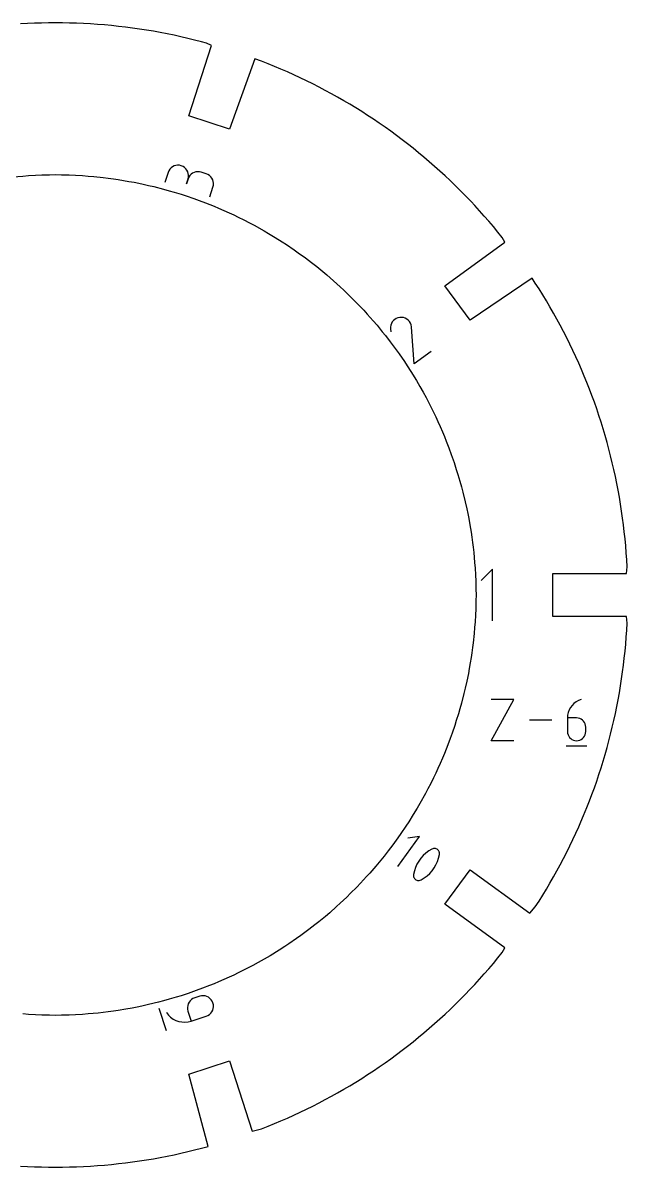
# Model space of a CAD drawing. Header units: metres. Extents: x 0 to 18, y 0 to 24.
# Drawn here: x 2.498 to 5.004, y 5.369 to 10.116 of the extents above; entities that cross this region are included whole.
import ezdxf

# ---------------------------------------------------------------- set-up
doc = ezdxf.new("R2010")
doc.units = ezdxf.units.M

msp = doc.modelspace()

# ---------------------------------------------------------------- linework, layer by layer
at = {"layer": 'annotation', "color": 1}
for p, q in [((3.099833, 9.495779), (3.086383, 9.454383)), ((3.102921, 9.503007), (3.099833, 9.495779)), ((3.107123, 9.509387), (3.102921, 9.503007)), ((3.112283, 9.51484), (3.107123, 9.509387)), ((3.118246, 9.51929), (3.112283, 9.51484)), ((3.124855, 9.522657), (3.118246, 9.51929)), ((3.131953, 9.524864), (3.124855, 9.522657)), ((3.139384, 9.525833), (3.131953, 9.524864)), ((3.146993, 9.525485), (3.139384, 9.525833)), ((3.154622, 9.523743), (3.146993, 9.525485)), ((3.161852, 9.520657), (3.154622, 9.523743)), ((3.154622, 9.523743), (3.154622, 9.523743)), ((3.168239, 9.516458), (3.161852, 9.520657)), ((3.173702, 9.511299), (3.168239, 9.516458)), ((3.178162, 9.505337), (3.173702, 9.511299)), ((3.181539, 9.498725), (3.178162, 9.505337)), ((3.183753, 9.491619), (3.181539, 9.498725)), ((3.207647, 9.495756), (3.201038, 9.492389)), ((3.214745, 9.497964), (3.207647, 9.495756)), ((3.222177, 9.498932), (3.214745, 9.497964)), ((3.229785, 9.498585), (3.222177, 9.498932)), ((3.237414, 9.496843), (3.229785, 9.498585)), ((3.258141, 9.490108), (3.237414, 9.496843)), ((3.237414, 9.496843), (3.237414, 9.496843)), ((3.182626, 9.468878), (3.175891, 9.448151)), ((3.175891, 9.448151), (3.182626, 9.468878)), ((3.182626, 9.468878), (3.184376, 9.47654)), ((3.185713, 9.476106), (3.182626, 9.468878)), ((3.182626, 9.468878), (3.182626, 9.468878)), ((3.184726, 9.484172), (3.183753, 9.491619)), ((3.184376, 9.47654), (3.184726, 9.484172)), ((3.189915, 9.482486), (3.185713, 9.476106)), ((3.195076, 9.48794), (3.189915, 9.482486)), ((3.201038, 9.492389), (3.195076, 9.48794)), ((3.26534, 9.487032), (3.258141, 9.490108)), ((3.271701, 9.482841), (3.26534, 9.487032)), ((3.277144, 9.477689), (3.271701, 9.482841)), ((3.281589, 9.471731), (3.277144, 9.477689)), ((3.284956, 9.465123), (3.281589, 9.471731)), ((3.287163, 9.458019), (3.284956, 9.465123)), ((3.288131, 9.450574), (3.287163, 9.458019)), ((3.28778, 9.442943), (3.288131, 9.450574)), ((3.272578, 9.393884), (3.286028, 9.43528)), ((3.286028, 9.43528), (3.28778, 9.442943)), ((3.286028, 9.43528), (3.286028, 9.43528)), ((4.03421, 8.881191), (4.02953, 8.875409)), ((4.039814, 8.886116), (4.03421, 8.881191)), ((4.046235, 8.890051), (4.039814, 8.886116)), ((4.053364, 8.892863), (4.046235, 8.890051)), ((4.061091, 8.894421), (4.053364, 8.892863)), ((4.068953, 8.894507), (4.061091, 8.894421)), ((4.061091, 8.894421), (4.061091, 8.894421)), ((4.0765, 8.893238), (4.068953, 8.894507)), ((4.083595, 8.890722), (4.0765, 8.893238)), ((4.090102, 8.887068), (4.083595, 8.890722)), ((4.095883, 8.882381), (4.090102, 8.887068)), ((4.1008, 8.876771), (4.095883, 8.882381)), ((4.023384, 8.861803), (4.022134, 8.854243)), ((4.022134, 8.854243), (4.022245, 8.846355)), ((4.022245, 8.846355), (4.02407, 8.834097)), ((4.025886, 8.868902), (4.023384, 8.861803)), ((4.02953, 8.875409), (4.025886, 8.868902)), ((4.104719, 8.870343), (4.1008, 8.876771)), ((4.1075, 8.863206), (4.104719, 8.870343)), ((4.109008, 8.855467), (4.1075, 8.863206)), ((4.109034, 8.855293), (4.109008, 8.855467)), ((4.109008, 8.855467), (4.109008, 8.855467)), ((4.109055, 8.855125), (4.109034, 8.855293)), ((4.109071, 8.854963), (4.109055, 8.855125)), ((4.109083, 8.854806), (4.109071, 8.854963)), ((4.109091, 8.854652), (4.109083, 8.854806)), ((4.109083, 8.854044), (4.109091, 8.854197)), ((4.120148, 8.701647), (4.109083, 8.854044)), ((4.109083, 8.854044), (4.109083, 8.854044)), ((4.109095, 8.8545), (4.109091, 8.854652)), ((4.109091, 8.854197), (4.109095, 8.854348)), ((4.109095, 8.854348), (4.109095, 8.8545)), ((4.190737, 8.752933), (4.120148, 8.701647)), ((4.445763, 7.850062), (4.397979, 7.802264)), ((4.445763, 7.63512), (4.445763, 7.850062)), ((4.439708, 7.137841), (4.534611, 7.30876)), ((4.534611, 7.30876), (4.439708, 7.30876)), ((4.763513, 7.26581), (4.75955, 7.2553)), ((4.768884, 7.275591), (4.763513, 7.26581)), ((4.77556, 7.284507), (4.768884, 7.275591)), ((4.783439, 7.292419), (4.77556, 7.284507)), ((4.792419, 7.299191), (4.783439, 7.292419)), ((4.802396, 7.304684), (4.792419, 7.299191)), ((4.813269, 7.30876), (4.802396, 7.304684)), ((4.813269, 7.30876), (4.813269, 7.30876)), ((4.692178, 7.223301), (4.598722, 7.223301)), ((4.757097, 7.2442), (4.756257, 7.232647)), ((4.756257, 7.232647), (4.756257, 7.175838)), ((4.794211, 7.232647), (4.756257, 7.232647)), ((4.75955, 7.2553), (4.757097, 7.2442)), ((4.801038, 7.232038), (4.794211, 7.232647)), ((4.807461, 7.230281), (4.801038, 7.232038)), ((4.813374, 7.227482), (4.807461, 7.230281)), ((4.818671, 7.223748), (4.813374, 7.227482)), ((4.823244, 7.219184), (4.818671, 7.223748)), ((4.826987, 7.213895), (4.823244, 7.219184)), ((4.756257, 7.175838), (4.756257, 7.175838)), ((4.756257, 7.175838), (4.756869, 7.169011)), ((4.756869, 7.169011), (4.758636, 7.162583)), ((4.829793, 7.207989), (4.826987, 7.213895)), ((4.831555, 7.201571), (4.829793, 7.207989)), ((4.829793, 7.162583), (4.831555, 7.169011)), ((4.832166, 7.194746), (4.831555, 7.201571)), ((4.831555, 7.169011), (4.832166, 7.175838)), ((4.832166, 7.175838), (4.832166, 7.194746)), ((4.832166, 7.194746), (4.832166, 7.194746)), ((4.534611, 7.137841), (4.439708, 7.137841)), ((4.758636, 7.162583), (4.761447, 7.156664)), ((4.761447, 7.156664), (4.765196, 7.151361)), ((4.765196, 7.151361), (4.769774, 7.14678)), ((4.769774, 7.14678), (4.775072, 7.143031)), ((4.775072, 7.143031), (4.780983, 7.140219)), ((4.780983, 7.140219), (4.787399, 7.138453)), ((4.787399, 7.138453), (4.794211, 7.137841)), ((4.794211, 7.137841), (4.801038, 7.138453)), ((4.794211, 7.137841), (4.794211, 7.137841)), ((4.801038, 7.138453), (4.807461, 7.140219)), ((4.807461, 7.140219), (4.813374, 7.143031)), ((4.813374, 7.143031), (4.818671, 7.14678)), ((4.818671, 7.14678), (4.823244, 7.151361)), ((4.823244, 7.151361), (4.826987, 7.156664)), ((4.826987, 7.156664), (4.829793, 7.162583)), ((4.751503, 7.116476), (4.836963, 7.116476)), ((4.052209, 6.616303), (4.142721, 6.740883)), ((4.142721, 6.740883), (4.094898, 6.733301)), ((4.148488, 6.650566), (4.139784, 6.638586)), ((4.15835, 6.661629), (4.148488, 6.650566)), ((4.169303, 6.671684), (4.15835, 6.661629)), ((4.181281, 6.680638), (4.169303, 6.671684)), ((4.194215, 6.688398), (4.181281, 6.680638)), ((4.197767, 6.689904), (4.194215, 6.688398)), ((4.194215, 6.688398), (4.194215, 6.688398)), ((4.201427, 6.690727), (4.197767, 6.689904)), ((4.205113, 6.690893), (4.201427, 6.690727)), ((4.208743, 6.690428), (4.205113, 6.690893)), ((4.212236, 6.689359), (4.208743, 6.690428)), ((4.215507, 6.687711), (4.212236, 6.689359)), ((4.218475, 6.685511), (4.215507, 6.687711)), ((4.217183, 6.636847), (4.221993, 6.651035)), ((4.221058, 6.682784), (4.218475, 6.685511)), ((4.223173, 6.679558), (4.221058, 6.682784)), ((4.221993, 6.651035), (4.22537, 6.665775)), ((4.223864, 6.67816), (4.223173, 6.679558)), ((4.223173, 6.679558), (4.223173, 6.679558)), ((4.224446, 6.676706), (4.223864, 6.67816)), ((4.224918, 6.675208), (4.224446, 6.676706)), ((4.225279, 6.673673), (4.224918, 6.675208)), ((4.225528, 6.672111), (4.225279, 6.673673)), ((4.22537, 6.665775), (4.225585, 6.667354)), ((4.22537, 6.665775), (4.22537, 6.665775)), ((4.225662, 6.670531), (4.225528, 6.672111)), ((4.225585, 6.667354), (4.225682, 6.668942)), ((4.225682, 6.668942), (4.225662, 6.670531)), ((4.126118, 6.612245), (4.12129, 6.598067)), ((4.132305, 6.625781), (4.126118, 6.612245)), ((4.139784, 6.638586), (4.132305, 6.625781)), ((4.194832, 6.598515), (4.203536, 6.610495)), ((4.203536, 6.610495), (4.211009, 6.623303)), ((4.211009, 6.623303), (4.217183, 6.636847)), ((4.117673, 6.581767), (4.117574, 6.580188)), ((4.117574, 6.580188), (4.117593, 6.57861)), ((4.117593, 6.57861), (4.117728, 6.577038)), ((4.117888, 6.583342), (4.117673, 6.581767)), ((4.117728, 6.577038), (4.117978, 6.575479)), ((4.12129, 6.598067), (4.117888, 6.583342)), ((4.117888, 6.583342), (4.117888, 6.583342)), ((4.117978, 6.575479), (4.118344, 6.573937)), ((4.118344, 6.573937), (4.118824, 6.572417)), ((4.118824, 6.572417), (4.119419, 6.570926)), ((4.119419, 6.570926), (4.120127, 6.569469)), ((4.120127, 6.569469), (4.120127, 6.569469)), ((4.120127, 6.569469), (4.122236, 6.566283)), ((4.122236, 6.566283), (4.124815, 6.563588)), ((4.124815, 6.563588), (4.12778, 6.56141)), ((4.12778, 6.56141), (4.131049, 6.559777)), ((4.131049, 6.559777), (4.134539, 6.558715)), ((4.134539, 6.558715), (4.138166, 6.558252)), ((4.138166, 6.558252), (4.141848, 6.558414)), ((4.141848, 6.558414), (4.145501, 6.559227)), ((4.145501, 6.559227), (4.149042, 6.560719)), ((4.149042, 6.560719), (4.162002, 6.568465)), ((4.149042, 6.560719), (4.149042, 6.560719)), ((4.162002, 6.568465), (4.173998, 6.577408)), ((4.173998, 6.577408), (4.184964, 6.587455)), ((4.184964, 6.587455), (4.194832, 6.598515)), ((3.231128, 6.077834), (3.210401, 6.0711)), ((3.238792, 6.079586), (3.231128, 6.077834)), ((3.246429, 6.079937), (3.238792, 6.079586)), ((3.253883, 6.078969), (3.246429, 6.079937)), ((3.260998, 6.076761), (3.253883, 6.078969)), ((3.267618, 6.073392), (3.260998, 6.076761)), ((3.181286, 6.038951), (3.180314, 6.031508)), ((3.180314, 6.031508), (3.180662, 6.023885)), ((3.183498, 6.046059), (3.181286, 6.038951)), ((3.186871, 6.052675), (3.183498, 6.046059)), ((3.191327, 6.058643), (3.186871, 6.052675)), ((3.196787, 6.063808), (3.191327, 6.058643)), ((3.203171, 6.068012), (3.196787, 6.063808)), ((3.210401, 6.0711), (3.203171, 6.068012)), ((3.210401, 6.0711), (3.210401, 6.0711)), ((3.273587, 6.068942), (3.267618, 6.073392)), ((3.27875, 6.063492), (3.273587, 6.068942)), ((3.282951, 6.05712), (3.27875, 6.063492)), ((3.286033, 6.049908), (3.282951, 6.05712)), ((3.287784, 6.042245), (3.286033, 6.049908)), ((3.286033, 6.049908), (3.286033, 6.049908)), ((3.287161, 6.027167), (3.288133, 6.034613)), ((3.288133, 6.034613), (3.287784, 6.042245)), ((3.061182, 6.028335), (3.091467, 5.935126)), ((3.092884, 6.010052), (3.092884, 6.010052)), ((3.092884, 6.010052), (3.101142, 5.999648)), ((3.101142, 5.999648), (3.110636, 5.990719)), ((3.110636, 5.990719), (3.121176, 5.98333)), ((3.121176, 5.98333), (3.132576, 5.977543)), ((3.180662, 6.023885), (3.182408, 6.016238)), ((3.182408, 6.016238), (3.195858, 5.974841)), ((3.195858, 5.974841), (3.258029, 5.995042)), ((3.258029, 5.995042), (3.26526, 5.998128)), ((3.258029, 5.995042), (3.258029, 5.995042)), ((3.26526, 5.998128), (3.271646, 6.002328)), ((3.271646, 6.002328), (3.277109, 6.007486)), ((3.277109, 6.007486), (3.281569, 6.013448)), ((3.281569, 6.013448), (3.284946, 6.02006)), ((3.284946, 6.02006), (3.287161, 6.027167)), ((3.132576, 5.977543), (3.144645, 5.973421)), ((3.144645, 5.973421), (3.157197, 5.971027)), ((3.157197, 5.971027), (3.170042, 5.970423)), ((3.170042, 5.970423), (3.182992, 5.971674)), ((3.182992, 5.971674), (3.195858, 5.974841))]:
    msp.add_line(p, q, dxfattribs=at)
at = {"layer": 'boundary', "color": 5}
for p, q in [((2.516528, 10.113371), (2.487439, 10.111762)), ((2.545625, 10.114629), (2.516528, 10.113371)), ((2.574745, 10.115516), (2.545625, 10.114629)), ((2.603871, 10.116053), (2.574745, 10.115516)), ((2.632995, 10.116233), (2.603871, 10.116053)), ((2.662122, 10.116053), (2.632995, 10.116233)), ((2.691248, 10.115516), (2.662122, 10.116053)), ((2.720356, 10.114629), (2.691248, 10.115516)), ((2.749461, 10.113371), (2.720356, 10.114629)), ((2.778552, 10.111762), (2.749461, 10.113371)), ((2.807614, 10.109795), (2.778552, 10.111762)), ((2.83664, 10.107482), (2.807614, 10.109795)), ((2.86565, 10.104798), (2.83664, 10.107482)), ((2.894623, 10.101763), (2.86565, 10.104798)), ((2.923551, 10.098388), (2.894623, 10.101763)), ((2.952444, 10.094634), (2.923551, 10.098388)), ((2.981277, 10.090537), (2.952444, 10.094634)), ((3.010073, 10.086094), (2.981277, 10.090537)), ((3.038801, 10.081293), (3.010073, 10.086094)), ((3.067469, 10.076128), (3.038801, 10.081293)), ((3.096069, 10.070623), (3.067469, 10.076128)), ((3.124602, 10.064771), (3.096069, 10.070623)), ((3.153056, 10.05856), (3.124602, 10.064771)), ((3.181443, 10.052003), (3.153056, 10.05856)), ((3.209748, 10.045092), (3.181443, 10.052003)), ((3.185685, 9.730789), (3.280253, 10.02184)), ((3.237953, 10.037845), (3.209748, 10.045092)), ((3.259954, 10.031909), (3.237953, 10.037845)), ((3.280253, 10.02184), (3.259954, 10.031909)), ((3.459919, 9.96753), (3.354498, 9.675938)), ((3.487257, 9.957174), (3.459919, 9.96753)), ((3.514367, 9.946534), (3.487257, 9.957174)), ((3.541343, 9.935556), (3.514367, 9.946534)), ((3.568188, 9.92423), (3.541343, 9.935556)), ((3.594891, 9.912595), (3.568188, 9.92423)), ((3.621456, 9.900629), (3.594891, 9.912595)), ((3.647858, 9.888337), (3.621456, 9.900629)), ((3.674117, 9.875718), (3.647858, 9.888337)), ((3.70021, 9.862785), (3.674117, 9.875718)), ((3.726153, 9.849529), (3.70021, 9.862785)), ((3.751919, 9.835957), (3.726153, 9.849529)), ((3.777533, 9.82206), (3.751919, 9.835957)), ((3.802954, 9.807865), (3.777533, 9.82206)), ((3.828212, 9.793346), (3.802954, 9.807865)), ((3.853291, 9.778525), (3.828212, 9.793346)), ((3.878181, 9.7634), (3.853291, 9.778525)), ((3.902883, 9.747973), (3.878181, 9.7634)), ((3.927402, 9.732229), (3.902883, 9.747973)), ((3.951723, 9.716198), (3.927402, 9.732229)), ((3.354498, 9.675938), (3.185685, 9.730789)), ((3.975835, 9.699872), (3.951723, 9.716198)), ((3.999761, 9.683239), (3.975835, 9.699872)), ((4.023475, 9.666323), (3.999761, 9.683239)), ((4.046978, 9.649114), (4.023475, 9.666323)), ((4.070254, 9.631624), (4.046978, 9.649114)), ((4.09333, 9.613844), (4.070254, 9.631624)), ((4.116192, 9.595781), (4.09333, 9.613844)), ((4.138812, 9.577441), (4.116192, 9.595781)), ((4.161216, 9.558824), (4.138812, 9.577441)), ((4.183393, 9.539928), (4.161216, 9.558824)), ((4.205336, 9.520767), (4.183393, 9.539928)), ((4.227036, 9.501346), (4.205336, 9.520767)), ((4.248493, 9.481645), (4.227036, 9.501346)), ((4.269714, 9.461696), (4.248493, 9.481645)), ((4.290694, 9.441474), (4.269714, 9.461696)), ((4.311409, 9.421004), (4.290694, 9.441474)), ((4.336294, 9.395706), (4.311409, 9.421004)), ((4.35649, 9.37465), (4.336294, 9.395706)), ((4.372052, 9.358086), (4.35649, 9.37465)), ((4.391753, 9.336629), (4.372052, 9.358086)), ((4.411173, 9.314929), (4.391753, 9.336629)), ((4.430335, 9.292985), (4.411173, 9.314929)), ((4.449231, 9.270809), (4.430335, 9.292985)), ((4.467848, 9.248405), (4.449231, 9.270809)), ((4.486188, 9.225785), (4.467848, 9.248405)), ((4.496335, 9.206085), (4.486188, 9.225785)), ((4.248277, 9.025861), (4.496335, 9.206085)), ((4.352609, 8.88226), (4.248277, 9.025861)), ((4.609326, 9.057188), (4.352609, 8.88226)), ((4.622634, 9.036993), (4.609326, 9.057188)), ((4.638369, 9.012479), (4.622634, 9.036993)), ((4.653806, 8.987775), (4.638369, 9.012479)), ((4.668932, 8.962882), (4.653806, 8.987775)), ((4.683751, 8.937804), (4.668932, 8.962882)), ((4.698271, 8.912547), (4.683751, 8.937804)), ((4.712467, 8.887126), (4.698271, 8.912547)), ((4.726364, 8.861512), (4.712467, 8.887126)), ((4.739934, 8.835746), (4.726364, 8.861512)), ((4.753193, 8.809805), (4.739934, 8.835746)), ((4.766124, 8.78371), (4.753193, 8.809805)), ((4.778744, 8.757451), (4.766124, 8.78371)), ((4.791036, 8.731049), (4.778744, 8.757451)), ((4.803, 8.704484), (4.791036, 8.731049)), ((4.814639, 8.677781), (4.803, 8.704484)), ((4.82595, 8.650938), (4.814639, 8.677781)), ((4.836943, 8.62396), (4.82595, 8.650938)), ((4.847581, 8.59685), (4.836943, 8.62396)), ((4.857906, 8.569612), (4.847581, 8.59685)), ((4.867886, 8.54224), (4.857906, 8.569612)), ((4.877526, 8.514757), (4.867886, 8.54224)), ((4.886832, 8.487153), (4.877526, 8.514757)), ((4.895799, 8.459438), (4.886832, 8.487153)), ((4.904433, 8.431625), (4.895799, 8.459438)), ((4.912714, 8.403698), (4.904433, 8.431625)), ((4.92066, 8.375673), (4.912714, 8.403698)), ((4.928252, 8.347546), (4.92066, 8.375673)), ((4.935497, 8.319342), (4.928252, 8.347546)), ((4.942409, 8.291036), (4.935497, 8.319342)), ((4.948968, 8.262649), (4.942409, 8.291036)), ((4.955178, 8.234197), (4.948968, 8.262649)), ((4.961032, 8.205662), (4.955178, 8.234197)), ((4.966535, 8.177061), (4.961032, 8.205662)), ((4.9717, 8.148394), (4.966535, 8.177061)), ((4.976501, 8.119666), (4.9717, 8.148394)), ((4.980944, 8.090872), (4.976501, 8.119666)), ((4.985041, 8.062037), (4.980944, 8.090872)), ((4.988795, 8.033144), (4.985041, 8.062037)), ((4.99217, 8.004216), (4.988795, 8.033144)), ((4.995205, 7.975243), (4.99217, 8.004216)), ((4.997888, 7.946245), (4.995205, 7.975243)), ((5.0002, 7.917206), (4.997888, 7.946245)), ((5.002169, 7.888147), (5.0002, 7.917206)), ((5.003772, 7.859202), (5.002169, 7.888147)), ((5.000695, 7.831341), (5.003772, 7.859202)), ((4.69557, 7.653841), (4.69557, 7.831341)), ((4.69557, 7.831341), (5.000695, 7.831341)), ((5.000694, 7.653841), (4.69557, 7.653841)), ((5.003772, 7.626122), (5.000694, 7.653841)), ((5.0002, 7.567973), (5.002169, 7.597032)), ((5.002169, 7.597032), (5.003772, 7.626122)), ((4.997888, 7.538934), (5.0002, 7.567973)), ((4.99217, 7.480963), (4.995205, 7.509923)), ((4.995205, 7.509923), (4.997888, 7.538934)), ((4.988795, 7.452034), (4.99217, 7.480963)), ((4.980944, 7.394296), (4.985041, 7.423138)), ((4.985041, 7.423138), (4.988795, 7.452034)), ((4.9717, 7.336784), (4.976501, 7.365515)), ((4.976501, 7.365515), (4.980944, 7.394296)), ((4.966535, 7.308118), (4.9717, 7.336784)), ((4.955178, 7.250983), (4.961032, 7.279518)), ((4.961032, 7.279518), (4.966535, 7.308118)), ((4.942409, 7.194144), (4.948968, 7.222514)), ((4.948968, 7.222514), (4.955178, 7.250983)), ((4.935497, 7.165838), (4.942409, 7.194144)), ((4.92066, 7.109507), (4.928252, 7.137632)), ((4.928252, 7.137632), (4.935497, 7.165838)), ((4.904433, 7.053554), (4.912714, 7.081481)), ((4.912714, 7.081481), (4.92066, 7.109507)), ((4.895799, 7.025738), (4.904433, 7.053554)), ((4.877526, 6.97041), (4.886832, 6.998023)), ((4.886832, 6.998023), (4.895799, 7.025738)), ((4.857906, 6.915569), (4.867886, 6.942926)), ((4.867886, 6.942926), (4.877526, 6.97041)), ((4.836943, 6.861205), (4.847581, 6.888329)), ((4.847581, 6.888329), (4.857906, 6.915569)), ((4.823483, 6.828372), (4.836943, 6.861205)), ((4.803, 6.780683), (4.812089, 6.801555)), ((4.812089, 6.801555), (4.823483, 6.828372)), ((4.778744, 6.727725), (4.791036, 6.754131)), ((4.791036, 6.754131), (4.803, 6.780683)), ((4.753193, 6.675363), (4.766124, 6.70147)), ((4.766124, 6.70147), (4.778744, 6.727725)), ((4.726364, 6.623654), (4.739934, 6.649434)), ((4.739934, 6.649434), (4.753193, 6.675363)), ((4.24828, 6.459319), (4.352612, 6.602919)), ((4.352612, 6.602919), (4.600681, 6.422686)), ((4.712467, 6.598054), (4.726364, 6.623654)), ((4.683751, 6.547362), (4.698271, 6.572616)), ((4.698271, 6.572616), (4.712467, 6.598054)), ((4.653806, 6.497402), (4.668932, 6.522285)), ((4.668932, 6.522285), (4.683751, 6.547362)), ((4.496341, 6.279091), (4.24828, 6.459319)), ((4.622634, 6.448186), (4.638369, 6.472689)), ((4.638369, 6.472689), (4.653806, 6.497402)), ((4.600681, 6.422686), (4.622634, 6.448186)), ((4.486188, 6.259393), (4.496341, 6.279091)), ((4.449231, 6.214355), (4.467848, 6.236761)), ((4.467848, 6.236761), (4.486188, 6.259393)), ((4.411173, 6.170251), (4.430335, 6.192182)), ((4.430335, 6.192182), (4.449231, 6.214355)), ((4.352103, 6.105869), (4.372052, 6.12708)), ((4.372052, 6.12708), (4.391753, 6.14855)), ((4.391753, 6.14855), (4.411173, 6.170251)), ((4.311409, 6.064162), (4.33188, 6.084893)), ((4.33188, 6.084893), (4.352103, 6.105869)), ((4.269714, 6.02348), (4.290694, 6.043691)), ((4.290694, 6.043691), (4.311409, 6.064162)), ((4.205336, 5.964396), (4.227036, 5.983833)), ((4.227036, 5.983833), (4.248493, 6.003534)), ((4.248493, 6.003534), (4.269714, 6.02348)), ((4.161216, 5.926355), (4.183393, 5.945238)), ((4.183393, 5.945238), (4.205336, 5.964396)), ((4.09333, 5.871335), (4.116192, 5.889395)), ((4.116192, 5.889395), (4.138812, 5.907738)), ((4.138812, 5.907738), (4.161216, 5.926355)), ((4.046978, 5.836063), (4.070254, 5.853552)), ((4.070254, 5.853552), (4.09333, 5.871335)), ((3.185688, 5.754384), (3.354501, 5.809235)), ((3.354501, 5.809235), (3.449076, 5.518163)), ((3.975835, 5.785305), (3.999761, 5.801928)), ((3.999761, 5.801928), (4.023475, 5.818857)), ((4.023475, 5.818857), (4.046978, 5.836063)), ((3.26608, 5.454923), (3.185688, 5.754384)), ((3.902883, 5.737202), (3.927402, 5.752936)), ((3.927402, 5.752936), (3.951723, 5.76898)), ((3.951723, 5.76898), (3.975835, 5.785305)), ((3.828212, 5.691821), (3.853291, 5.706649)), ((3.853291, 5.706649), (3.878181, 5.721779)), ((3.878181, 5.721779), (3.902883, 5.737202)), ((3.751919, 5.649223), (3.777533, 5.663107)), ((3.777533, 5.663107), (3.802954, 5.677315)), ((3.802954, 5.677315), (3.828212, 5.691821)), ((3.647858, 5.596842), (3.674117, 5.609459)), ((3.674117, 5.609459), (3.70021, 5.622391)), ((3.70021, 5.622391), (3.726153, 5.635651)), ((3.726153, 5.635651), (3.751919, 5.649223)), ((3.541343, 5.549626), (3.568188, 5.560933)), ((3.568188, 5.560933), (3.594891, 5.572586)), ((3.594891, 5.572586), (3.621456, 5.58455)), ((3.621456, 5.58455), (3.647858, 5.596842)), ((3.449076, 5.518163), (3.487257, 5.527989)), ((3.487257, 5.527989), (3.514367, 5.538644)), ((3.514367, 5.538644), (3.541343, 5.549626)), ((3.067469, 5.409048), (3.096069, 5.414555)), ((3.096069, 5.414555), (3.124602, 5.420409)), ((3.124602, 5.420409), (3.153056, 5.426619)), ((3.153056, 5.426619), (3.181443, 5.433172)), ((3.181443, 5.433172), (3.209748, 5.440075)), ((3.209748, 5.440075), (3.237953, 5.447335)), ((3.237953, 5.447335), (3.26608, 5.454923)), ((2.487439, 5.373404), (2.516528, 5.371796)), ((2.516528, 5.371796), (2.545625, 5.37055)), ((2.545625, 5.37055), (2.574745, 5.369663)), ((2.574745, 5.369663), (2.603871, 5.369123)), ((2.603871, 5.369123), (2.632995, 5.368942)), ((2.632995, 5.368942), (2.662122, 5.369123)), ((2.662122, 5.369123), (2.691248, 5.369663)), ((2.691248, 5.369663), (2.720356, 5.37055)), ((2.720356, 5.37055), (2.749461, 5.371796)), ((2.749461, 5.371796), (2.778552, 5.373404)), ((2.778552, 5.373404), (2.807614, 5.375369)), ((2.807614, 5.375369), (2.83664, 5.377694)), ((2.83664, 5.377694), (2.86565, 5.380369)), ((2.86565, 5.380369), (2.894623, 5.3834)), ((2.894623, 5.3834), (2.923551, 5.386792)), ((2.923551, 5.386792), (2.952444, 5.390533)), ((2.952444, 5.390533), (2.981277, 5.39463)), ((2.981277, 5.39463), (3.010073, 5.399084)), ((3.010073, 5.399084), (3.038801, 5.403887)), ((3.038801, 5.403887), (3.067469, 5.409048))]:
    msp.add_line(p, q, dxfattribs=at)
at = {"layer": 'hole', "color": 5}
for p, q in [((2.456354, 9.477053), (2.497774, 9.480916)), ((2.497774, 9.480916), (2.521204, 9.482642)), ((2.521204, 9.482642), (2.549664, 9.484434)), ((2.549664, 9.484434), (2.575792, 9.48544)), ((2.575792, 9.48544), (2.608495, 9.486308)), ((2.608495, 9.486308), (2.633005, 9.486693)), ((2.633005, 9.486693), (2.657516, 9.486307)), ((2.657516, 9.486307), (2.690216, 9.485439)), ((2.690216, 9.485439), (2.716345, 9.484433)), ((2.716345, 9.484433), (2.744807, 9.482641)), ((2.744807, 9.482641), (2.768233, 9.480914)), ((2.768233, 9.480914), (2.792258, 9.478813)), ((2.792258, 9.478813), (2.831386, 9.474613)), ((2.831386, 9.474613), (2.851326, 9.472147)), ((2.851326, 9.472147), (2.873056, 9.469185)), ((2.873056, 9.469185), (2.892997, 9.466235)), ((2.892997, 9.466235), (2.914726, 9.462739)), ((2.914726, 9.462739), (2.937515, 9.458773)), ((2.937515, 9.458773), (2.958679, 9.454856)), ((2.958679, 9.454856), (2.990643, 9.448324)), ((2.990643, 9.448324), (3.018954, 9.442045)), ((3.018954, 9.442045), (3.041271, 9.436744)), ((3.041271, 9.436744), (3.081407, 9.426401)), ((3.081407, 9.426401), (3.104603, 9.419969)), ((3.104603, 9.419969), (3.125814, 9.413838)), ((3.125814, 9.413838), (3.154294, 9.405025)), ((3.154294, 9.405025), (3.174718, 9.398524)), ((3.174718, 9.398524), (3.206689, 9.387485)), ((3.206689, 9.387485), (3.228901, 9.379498)), ((3.228901, 9.379498), (3.254556, 9.369952)), ((3.254556, 9.369952), (3.290472, 9.355555)), ((3.290472, 9.355555), (3.309699, 9.347508)), ((3.309699, 9.347508), (3.331428, 9.338089)), ((3.331428, 9.338089), (3.352609, 9.328636)), ((3.352609, 9.328636), (3.372494, 9.319384)), ((3.372494, 9.319384), (3.390891, 9.31056)), ((3.390891, 9.31056), (3.414771, 9.298677)), ((3.414771, 9.298677), (3.437259, 9.287167)), ((3.437259, 9.287167), (3.456914, 9.276705)), ((3.456914, 9.276705), (3.498057, 9.253715)), ((3.498057, 9.253715), (3.517058, 9.242732)), ((3.517058, 9.242732), (3.544177, 9.22629)), ((3.544177, 9.22629), (3.573763, 9.207605)), ((3.573763, 9.207605), (3.59142, 9.196238)), ((3.59142, 9.196238), (3.62266, 9.174881)), ((3.62266, 9.174881), (3.640028, 9.162803)), ((3.640028, 9.162803), (3.669569, 9.141271)), ((3.669569, 9.141271), (3.694127, 9.122678)), ((3.694127, 9.122678), (3.716431, 9.105306)), ((3.716431, 9.105306), (3.741218, 9.085046)), ((3.741218, 9.085046), (3.758101, 9.071101)), ((3.758101, 9.071101), (3.786438, 9.046331)), ((3.786438, 9.046331), (3.81431, 9.021093)), ((3.81431, 9.021093), (3.829233, 9.007135)), ((3.829233, 9.007135), (3.844543, 8.992711)), ((3.844543, 8.992711), (3.870759, 8.966504)), ((3.870759, 8.966504), (3.886113, 8.951041)), ((3.886113, 8.951041), (3.911494, 8.92391)), ((3.911494, 8.92391), (3.925945, 8.908362)), ((3.925945, 8.908362), (3.950978, 8.879753)), ((3.950978, 8.879753), (3.966452, 8.861819)), ((3.966452, 8.861819), (3.988434, 8.83494)), ((3.988434, 8.83494), (4.001413, 8.818763)), ((4.001413, 8.818763), (4.021128, 8.793196)), ((4.021128, 8.793196), (4.045993, 8.759599)), ((4.045993, 8.759599), (4.058157, 8.742689)), ((4.058157, 8.742689), (4.079897, 8.710904)), ((4.079897, 8.710904), (4.091463, 8.693633)), ((4.091463, 8.693633), (4.106524, 8.670015)), ((4.106524, 8.670015), (4.129755, 8.632233)), ((4.129755, 8.632233), (4.144118, 8.607656)), ((4.144118, 8.607656), (4.157782, 8.583534)), ((4.157782, 8.583534), (4.169722, 8.56163)), ((4.169722, 8.56163), (4.180091, 8.542057)), ((4.180091, 8.542057), (4.200963, 8.500492)), ((4.200963, 8.500492), (4.209787, 8.482094)), ((4.209787, 8.482094), (4.219038, 8.462213)), ((4.219038, 8.462213), (4.228493, 8.441028)), ((4.228493, 8.441028), (4.237912, 8.419298)), ((4.237912, 8.419298), (4.24596, 8.400071)), ((4.24596, 8.400071), (4.253621, 8.381131)), ((4.253621, 8.381131), (4.264588, 8.352764)), ((4.264588, 8.352764), (4.27455, 8.325987)), ((4.27455, 8.325987), (4.286123, 8.292461)), ((4.286123, 8.292461), (4.295428, 8.263898)), ((4.295428, 8.263898), (4.302158, 8.242647)), ((4.302158, 8.242647), (4.310373, 8.214205)), ((4.310373, 8.214205), (4.316805, 8.191006)), ((4.316805, 8.191006), (4.322531, 8.169277)), ((4.322531, 8.169277), (4.33245, 8.128556)), ((4.33245, 8.128556), (4.338727, 8.100249)), ((4.338727, 8.100249), (4.342867, 8.080628)), ((4.342867, 8.080628), (4.346765, 8.060131)), ((4.346765, 8.060131), (4.351548, 8.034296)), ((4.351548, 8.034296), (4.356641, 8.002596)), ((4.356641, 8.002596), (4.359591, 7.982655)), ((4.359591, 7.982655), (4.362553, 7.960926)), ((4.362553, 7.960926), (4.365019, 7.940985)), ((4.365019, 7.940985), (4.367456, 7.919255)), ((4.367456, 7.919255), (4.37132, 7.877839)), ((4.37132, 7.877839), (4.373047, 7.854401)), ((4.373047, 7.854401), (4.37484, 7.825945)), ((4.37484, 7.825945), (4.375845, 7.799823)), ((4.375845, 7.799823), (4.376713, 7.767106)), ((4.376713, 7.767106), (4.377099, 7.742604)), ((4.377099, 7.742604), (4.376714, 7.718102)), ((4.376714, 7.718102), (4.375846, 7.685384)), ((4.374841, 7.659264), (4.373049, 7.630809)), ((4.375846, 7.685384), (4.374841, 7.659264)), ((4.371322, 7.607366), (4.369221, 7.583344)), ((4.373049, 7.630809), (4.371322, 7.607366)), ((4.369221, 7.583344), (4.365024, 7.544223)), ((4.359596, 7.502553), (4.356647, 7.482612)), ((4.362558, 7.524283), (4.359596, 7.502553)), ((4.365024, 7.544223), (4.362558, 7.524283)), ((4.353151, 7.460883), (4.349183, 7.438083)), ((4.356647, 7.482612), (4.353151, 7.460883)), ((4.345272, 7.416951), (4.338733, 7.384947)), ((4.349183, 7.438083), (4.345272, 7.416951)), ((4.338733, 7.384947), (4.332457, 7.356647)), ((4.327157, 7.334335), (4.316815, 7.294202)), ((4.332457, 7.356647), (4.327157, 7.334335)), ((4.310381, 7.270996), (4.30426, 7.249821)), ((4.316815, 7.294202), (4.310381, 7.270996)), ((4.295436, 7.2213), (4.28894, 7.200891)), ((4.30426, 7.249821), (4.295436, 7.2213)), ((4.277902, 7.168919), (4.269912, 7.146698)), ((4.28894, 7.200891), (4.277902, 7.168919)), ((4.260389, 7.121106), (4.245973, 7.085136)), ((4.269912, 7.146698), (4.260389, 7.121106)), ((4.245973, 7.085136), (4.237927, 7.06591)), ((4.228508, 7.044181), (4.219043, 7.022972)), ((4.237927, 7.06591), (4.228508, 7.044181)), ((4.200977, 6.984711), (4.189098, 6.960838)), ((4.209804, 7.003115), (4.200977, 6.984711)), ((4.219043, 7.022972), (4.209804, 7.003115)), ((4.177575, 6.938322), (4.167128, 6.918696)), ((4.189098, 6.960838), (4.177575, 6.938322)), ((4.167128, 6.918696), (4.144139, 6.877552)), ((4.133133, 6.858512), (4.116709, 6.831423)), ((4.144139, 6.877552), (4.133133, 6.858512)), ((4.098016, 6.801823), (4.086665, 6.784189)), ((4.116709, 6.831423), (4.098016, 6.801823)), ((4.065308, 6.75295), (4.05321, 6.735553)), ((4.086665, 6.784189), (4.065308, 6.75295)), ((4.031693, 6.706031), (4.013088, 6.681457)), ((4.05321, 6.735553), (4.031693, 6.706031)), ((3.995736, 6.659178), (3.975458, 6.634368)), ((4.013088, 6.681457), (3.995736, 6.659178)), ((3.961533, 6.617508), (3.936749, 6.589154)), ((3.975458, 6.634368), (3.961533, 6.617508)), ((3.923398, 6.574013), (3.897558, 6.546364)), ((3.936749, 6.589154), (3.923398, 6.574013)), ((3.85693, 6.504841), (3.841441, 6.489462)), ((3.883112, 6.531032), (3.85693, 6.504841)), ((3.897558, 6.546364), (3.883112, 6.531032)), ((3.814335, 6.464104), (3.798649, 6.449532)), ((3.841441, 6.489462), (3.814335, 6.464104)), ((3.752259, 6.409157), (3.725354, 6.387154)), ((3.770173, 6.424614), (3.752259, 6.409157)), ((3.798649, 6.449532), (3.770173, 6.424614)), ((3.709163, 6.374164), (3.683605, 6.354455)), ((3.725354, 6.387154), (3.709163, 6.374164)), ((3.63309, 6.31742), (3.601316, 6.295687)), ((3.650034, 6.329608), (3.63309, 6.31742)), ((3.683605, 6.354455), (3.650034, 6.329608)), ((3.560427, 6.269059), (3.522674, 6.245847)), ((3.584084, 6.284146), (3.560427, 6.269059)), ((3.601316, 6.295687), (3.584084, 6.284146)), ((3.498057, 6.231459), (3.473944, 6.2178)), ((3.522674, 6.245847), (3.498057, 6.231459)), ((3.390902, 6.174619), (3.372494, 6.16579)), ((3.432467, 6.195491), (3.390902, 6.174619)), ((3.45209, 6.205887), (3.432467, 6.195491)), ((3.473944, 6.2178), (3.45209, 6.205887)), ((3.290474, 6.129619), (3.27155, 6.121964)), ((3.309699, 6.137666), (3.290474, 6.129619)), ((3.331428, 6.147085), (3.309699, 6.137666)), ((3.352661, 6.156562), (3.331428, 6.147085)), ((3.372494, 6.16579), (3.352661, 6.156562)), ((3.154327, 6.08016), (3.133048, 6.073422)), ((3.182874, 6.08946), (3.154327, 6.08016)), ((3.216388, 6.101028), (3.182874, 6.08946)), ((3.243208, 6.111006), (3.216388, 6.101028)), ((3.27155, 6.121964), (3.243208, 6.111006)), ((2.971082, 6.032723), (2.950619, 6.02883)), ((2.990698, 6.036861), (2.971082, 6.032723)), ((3.018975, 6.043134), (2.990698, 6.036861)), ((3.059677, 6.053049), (3.018975, 6.043134)), ((3.081407, 6.058775), (3.059677, 6.053049)), ((3.104627, 6.065213), (3.081407, 6.058775)), ((3.133048, 6.073422), (3.104627, 6.065213)), ((2.521238, 6.002529), (2.497732, 6.004261)), ((2.549664, 6.000739), (2.521238, 6.002529)), ((2.575746, 5.999735), (2.549664, 6.000739)), ((2.60855, 5.998865), (2.575746, 5.999735)), ((2.633005, 5.998481), (2.60855, 5.998865)), ((2.65746, 5.998866), (2.633005, 5.998481)), ((2.690263, 5.999736), (2.65746, 5.998866)), ((2.716345, 6.00074), (2.690263, 5.999736)), ((2.744773, 6.00253), (2.716345, 6.00074)), ((2.768275, 6.004262), (2.744773, 6.00253)), ((2.809656, 6.008122), (2.768275, 6.004262)), ((2.831386, 6.010559), (2.809656, 6.008122)), ((2.851326, 6.013025), (2.831386, 6.010559)), ((2.873056, 6.015987), (2.851326, 6.013025)), ((2.892997, 6.018938), (2.873056, 6.015987)), ((2.924696, 6.024031), (2.892997, 6.018938)), ((2.950619, 6.02883), (2.924696, 6.024031))]:
    msp.add_line(p, q, dxfattribs=at)

doc.saveas('drawing.dxf')
